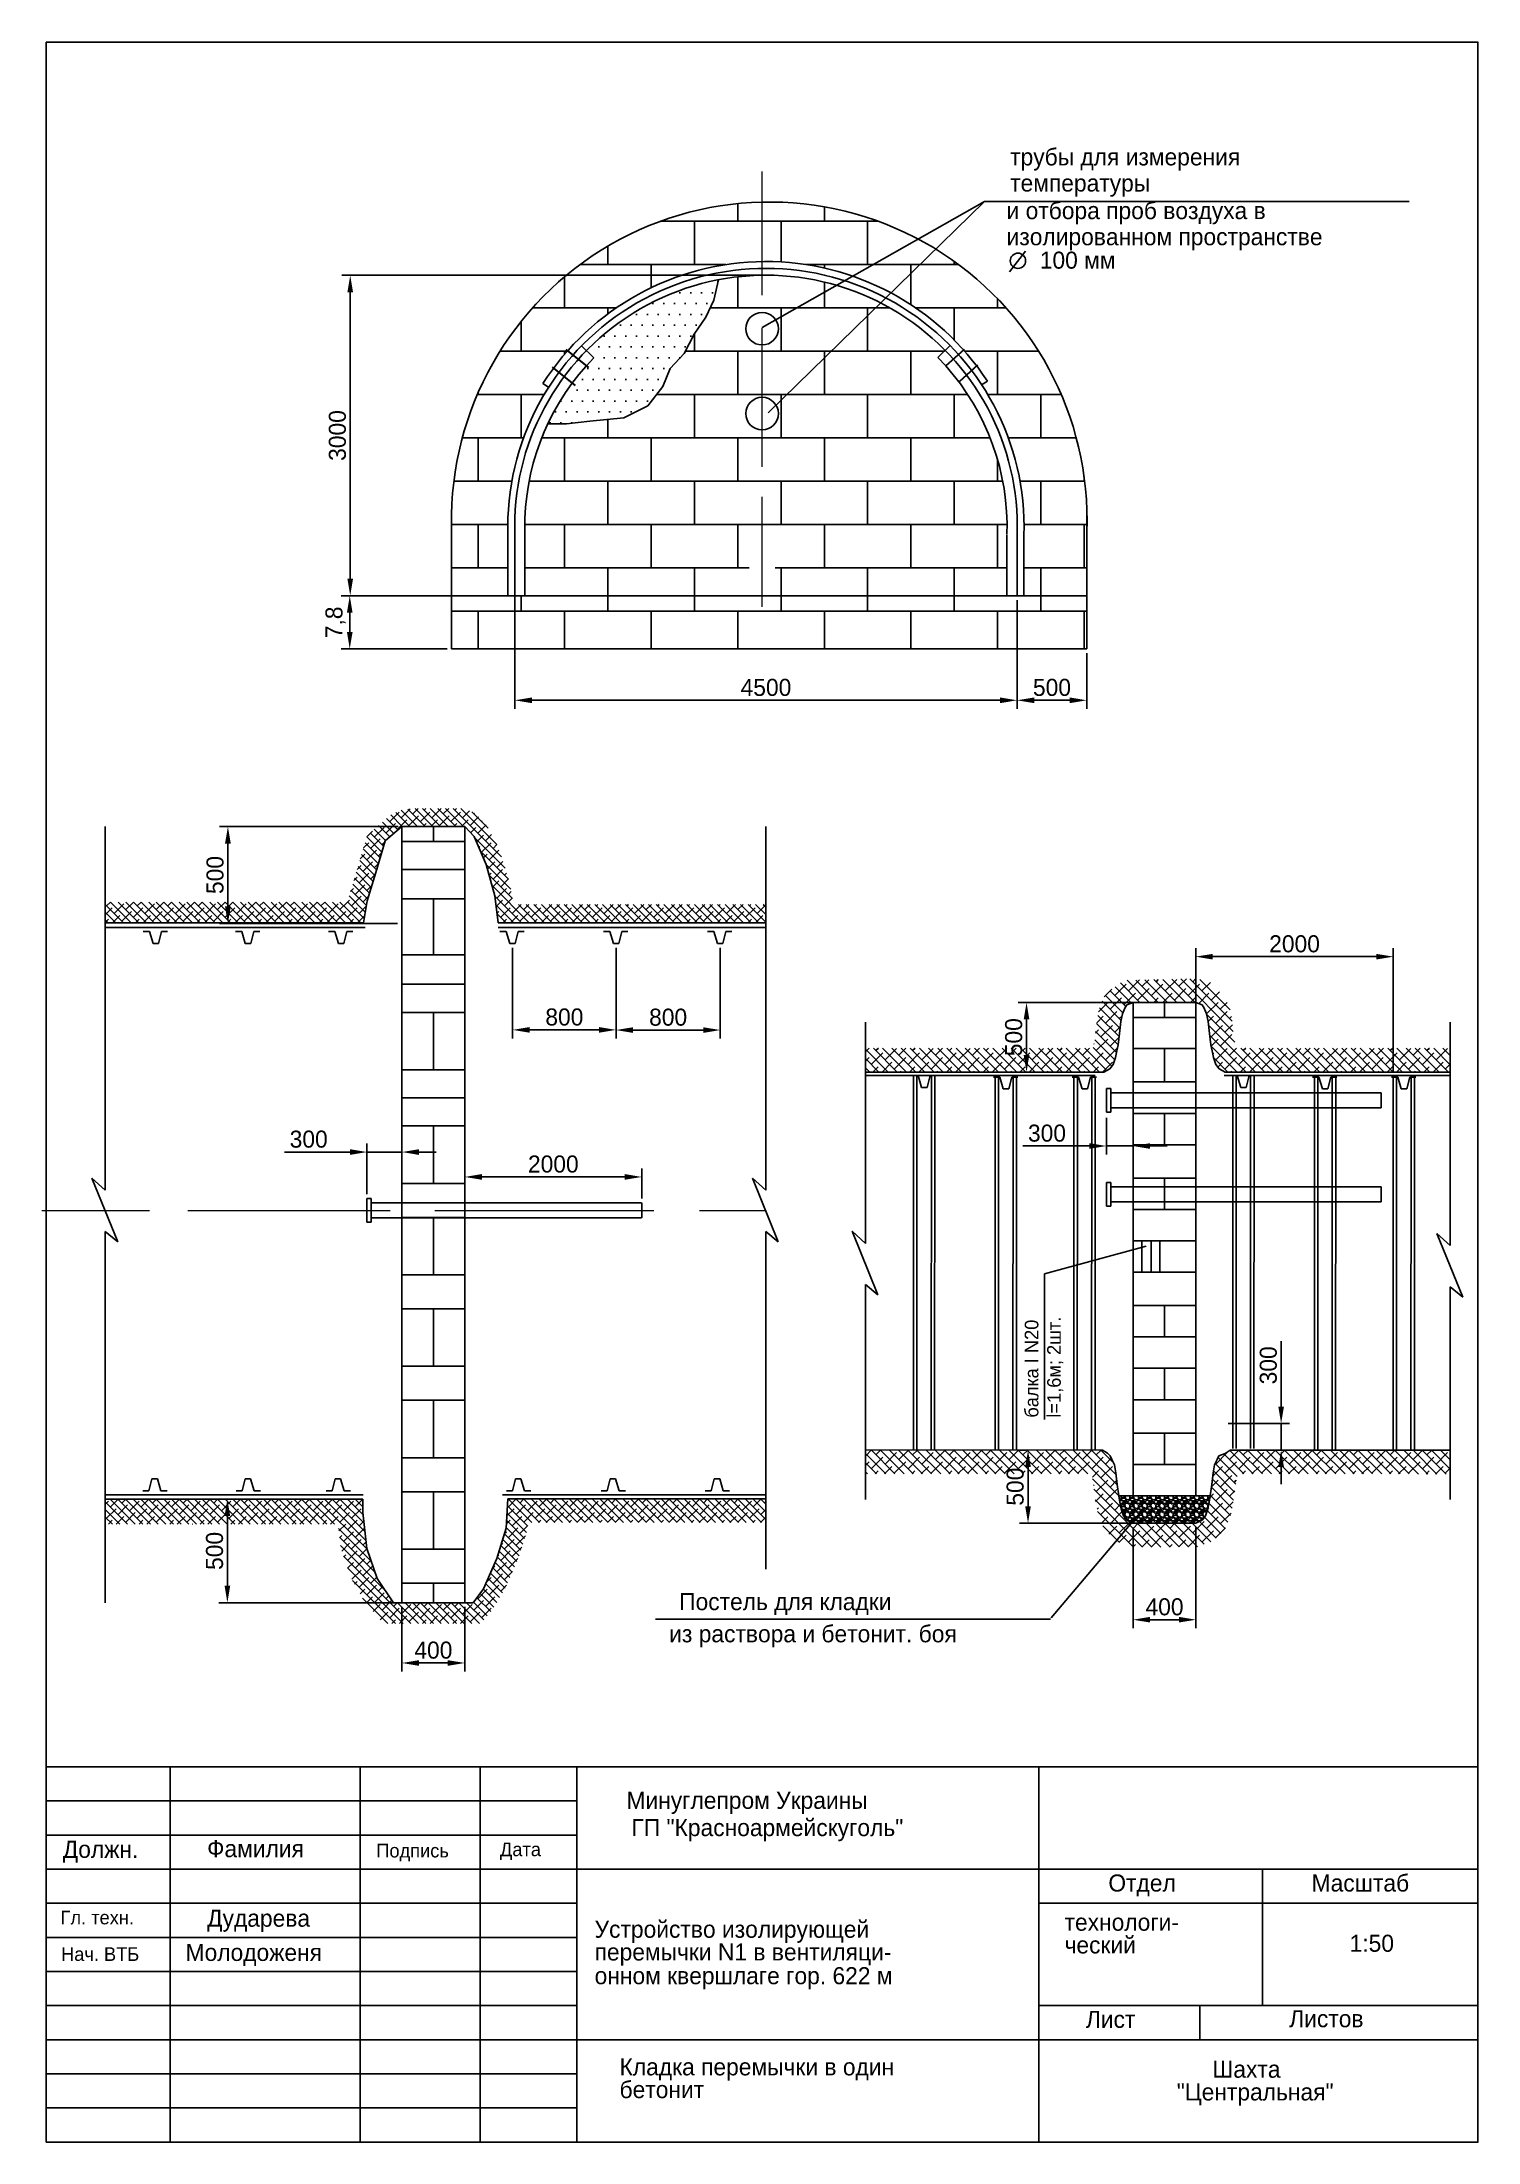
# Model space of a CAD drawing. Header units: millimetres. Extents: x 336 to 547, y -59 to 249.
import ezdxf

# ---------------------------------------------------------------- set-up
doc = ezdxf.new("R2010")
doc.units = ezdxf.units.MM
doc.dimstyles.new('ISO-25', dxfattribs={"dimtxt": 2.5, "dimasz": 2.5, "dimexe": 1.25, "dimexo": 0.625, "dimtad": 1, "dimtxsty": 'Standard', "dimcen": 2.5, "dimadec": 0, "dimazin": 0, "dimtfac": 1, "dimtmove": 0, "dimatfit": 3, "dimfxl": 0, "dimarcsym": 0})
pattern_1 = [(135, (786.16746, -96.4422), (0.561266, 0.561266), []), (45, (786.16746, -96.4422), (1.683798, 0.561266), [1.984375, -1.190625])]
pattern_2 = [(135, (998.57905, -89.2739), (0.6735192, 0.6735192), []), (45, (998.57905, -89.2739), (2.0205576, 0.6735192), [2.38125, -1.42875])]

# ---------------------------------------------------------------- blocks, each defined once
blk = doc.blocks.new('*D1')
at = {"color": 0, "lineweight": -2}
for p, q in [((420.3, 115.75), (420.3, 102.43)), ((435.58, 115.75), (435.58, 102.43)), ((433.08, 103.68), (422.8, 103.68))]:
    blk.add_line(p, q, dxfattribs=at)
at = {"color": 0}
for points in [[(422.8, 104.09), (422.8, 103.26), (420.3, 103.68)], [(433.08, 104.09), (433.08, 103.26), (435.58, 103.68)]]:
    blk.add_solid(points, dxfattribs=at)
at = {"layer": 'Defpoints', "color": 0}
for p in [(420.3, 116.38), (435.58, 116.38), (420.3, 103.68)]:
    blk.add_point(p, dxfattribs=at)
at = {"color": 0, "insert": (427.94, 105.55), "char_height": 2.5, "attachment_point": 5}
blk.add_mtext('800', dxfattribs=at)
blk = doc.blocks.new('*D2')
at = {"color": 0, "lineweight": -2}
for p, q in [((405.13, 115.75), (405.13, 102.45)), ((420.3, 115.75), (420.3, 102.45)), ((417.8, 103.7), (407.63, 103.7))]:
    blk.add_line(p, q, dxfattribs=at)
at = {"color": 0}
for points in [[(407.63, 104.12), (407.63, 103.29), (405.13, 103.7)], [(417.8, 104.12), (417.8, 103.29), (420.3, 103.7)]]:
    blk.add_solid(points, dxfattribs=at)
at = {"layer": 'Defpoints', "color": 0}
for p in [(405.13, 116.38), (420.3, 116.38), (405.13, 103.7)]:
    blk.add_point(p, dxfattribs=at)
at = {"color": 0, "insert": (412.72, 105.58), "char_height": 2.5, "attachment_point": 5}
blk.add_mtext('800', dxfattribs=at)
blk = doc.blocks.new('*D3')
at = {"color": 0, "lineweight": -2}
for p, q in [((388.32, 133.52), (362.12, 133.52)), ((363.37, 131.02), (363.37, 121.8)), ((388.27, 119.3), (362.12, 119.3))]:
    blk.add_line(p, q, dxfattribs=at)
at = {"color": 0}
for points in [[(362.95, 131.02), (363.79, 131.02), (363.37, 133.52)], [(362.95, 121.8), (363.79, 121.8), (363.37, 119.3)]]:
    blk.add_solid(points, dxfattribs=at)
at = {"layer": 'Defpoints', "color": 0}
for p in [(388.94, 133.52), (363.37, 119.3), (388.9, 119.3)]:
    blk.add_point(p, dxfattribs=at)
at = {"color": 0, "insert": (361.49, 126.41), "char_height": 2.5, "attachment_point": 5, "rotation": 90}
blk.add_mtext('500', dxfattribs=at)
blk = doc.blocks.new('*D4')
at = {"color": 0, "lineweight": -2}
for p, q in [((382.54, 34.91), (362.04, 34.91)), ((363.29, 22.22), (363.29, 32.41)), ((388.27, 19.72), (362.04, 19.72))]:
    blk.add_line(p, q, dxfattribs=at)
at = {"color": 0}
for points in [[(362.88, 32.41), (363.71, 32.41), (363.29, 34.91)], [(362.88, 22.22), (363.71, 22.22), (363.29, 19.72)]]:
    blk.add_solid(points, dxfattribs=at)
at = {"layer": 'Defpoints', "color": 0}
for p in [(363.29, 34.91), (383.17, 34.91), (388.9, 19.72)]:
    blk.add_point(p, dxfattribs=at)
at = {"color": 0, "insert": (361.42, 27.31), "char_height": 2.5, "attachment_point": 5, "rotation": 90}
blk.add_mtext('500', dxfattribs=at)
blk = doc.blocks.new('*D5')
at = {"color": 0, "lineweight": -2}
for p, q in [((388.9, 19.09), (388.9, 9.63)), ((398.12, 19.09), (398.12, 9.63)), ((395.62, 10.88), (391.4, 10.88))]:
    blk.add_line(p, q, dxfattribs=at)
at = {"color": 0}
for points in [[(391.4, 11.29), (391.4, 10.46), (388.9, 10.88)], [(395.62, 11.29), (395.62, 10.46), (398.12, 10.88)]]:
    blk.add_solid(points, dxfattribs=at)
at = {"layer": 'Defpoints', "color": 0}
for p in [(388.9, 19.72), (398.12, 19.72), (388.9, 10.88)]:
    blk.add_point(p, dxfattribs=at)
at = {"color": 0, "insert": (393.51, 12.75), "char_height": 2.5, "attachment_point": 5}
blk.add_mtext('400', dxfattribs=at)
blk = doc.blocks.new('*D6')
at = {"color": 0, "lineweight": -2}
for p, q in [((405.45, 167.44), (405.45, 150.78)), ((479.13, 166.73), (479.13, 150.78)), ((476.63, 152.03), (407.95, 152.03))]:
    blk.add_line(p, q, dxfattribs=at)
at = {"color": 0}
for points in [[(407.95, 152.44), (407.95, 151.61), (405.45, 152.03)], [(476.63, 152.44), (476.63, 151.61), (479.13, 152.03)]]:
    blk.add_solid(points, dxfattribs=at)
at = {"layer": 'Defpoints', "color": 0}
for p in [(405.45, 168.07), (479.13, 167.36), (405.45, 152.03)]:
    blk.add_point(p, dxfattribs=at)
at = {"color": 0, "insert": (442.29, 153.9), "char_height": 2.5, "attachment_point": 5}
blk.add_mtext('4500', dxfattribs=at)
blk = doc.blocks.new('*D7')
at = {"color": 0, "lineweight": -2}
for p, q in [((441.11, 214.35), (380.06, 214.35)), ((381.31, 211.85), (381.31, 169.86)), ((440.15, 167.36), (380.06, 167.36))]:
    blk.add_line(p, q, dxfattribs=at)
at = {"color": 0}
for points in [[(380.9, 211.85), (381.73, 211.85), (381.31, 214.35)], [(380.9, 169.86), (381.73, 169.86), (381.31, 167.36)]]:
    blk.add_solid(points, dxfattribs=at)
at = {"layer": 'Defpoints', "color": 0}
for p in [(441.73, 214.35), (381.31, 167.36), (440.78, 167.36)]:
    blk.add_point(p, dxfattribs=at)
at = {"color": 0, "insert": (379.44, 190.85), "char_height": 2.5, "attachment_point": 5, "rotation": 90}
blk.add_mtext('3000', dxfattribs=at)
blk = doc.blocks.new('*D8')
at = {"color": 0, "lineweight": -2}
for p, q in [((498.99, 107.73), (479.26, 107.73)), ((480.51, 105.23), (480.51, 100.02)), ((490.12, 97.52), (479.26, 97.52))]:
    blk.add_line(p, q, dxfattribs=at)
at = {"color": 0}
for points in [[(480.09, 105.23), (480.92, 105.23), (480.51, 107.73)], [(480.09, 100.02), (480.92, 100.02), (480.51, 97.52)]]:
    blk.add_solid(points, dxfattribs=at)
at = {"layer": 'Defpoints', "color": 0}
for p in [(499.62, 107.73), (480.51, 97.52), (490.74, 97.52)]:
    blk.add_point(p, dxfattribs=at)
at = {"color": 0, "insert": (478.63, 102.63), "char_height": 2.5, "attachment_point": 5, "rotation": 90}
blk.add_mtext('500', dxfattribs=at)
blk = doc.blocks.new('*D9')
at = {"color": 0, "lineweight": -2}
for p, q in [((496.14, 30.74), (496.14, 15.97)), ((505.35, 30.74), (505.35, 15.97)), ((502.85, 17.22), (498.64, 17.22))]:
    blk.add_line(p, q, dxfattribs=at)
at = {"color": 0}
for points in [[(498.64, 17.64), (498.64, 16.81), (496.14, 17.22)], [(502.85, 17.64), (502.85, 16.81), (505.35, 17.22)]]:
    blk.add_solid(points, dxfattribs=at)
at = {"layer": 'Defpoints', "color": 0}
for p in [(496.14, 31.37), (505.35, 31.37), (496.14, 17.22)]:
    blk.add_point(p, dxfattribs=at)
at = {"color": 0, "insert": (500.75, 19.1), "char_height": 2.5, "attachment_point": 5}
blk.add_mtext('400', dxfattribs=at)
blk = doc.blocks.new('*D10')
at = {"color": 0, "lineweight": -2}
for p, q in [((480.43, 42.1), (479.48, 42.1)), ((480.73, 33.87), (480.73, 39.6)), ((497.9, 31.37), (479.48, 31.37))]:
    blk.add_line(p, q, dxfattribs=at)
at = {"color": 0}
for points in [[(480.31, 39.6), (481.14, 39.6), (480.73, 42.1)], [(480.31, 33.87), (481.14, 33.87), (480.73, 31.37)]]:
    blk.add_solid(points, dxfattribs=at)
at = {"layer": 'Defpoints', "color": 0}
for p in [(480.73, 42.1), (481.05, 42.1), (498.52, 31.37)]:
    blk.add_point(p, dxfattribs=at)
at = {"color": 0, "insert": (478.85, 36.73), "char_height": 2.5, "attachment_point": 5, "rotation": 90}
blk.add_mtext('500', dxfattribs=at)
blk = doc.blocks.new('*D11')
at = {"color": 0, "lineweight": -2}
for p, q in [((505.33, 104.48), (505.33, 115.69)), ((507.83, 114.44), (531.8, 114.44)), ((534.3, 97.42), (534.3, 115.69))]:
    blk.add_line(p, q, dxfattribs=at)
at = {"color": 0}
for points in [[(507.83, 114.85), (507.83, 114.02), (505.33, 114.44)], [(531.8, 114.85), (531.8, 114.02), (534.3, 114.44)]]:
    blk.add_solid(points, dxfattribs=at)
at = {"layer": 'Defpoints', "color": 0}
for p in [(534.3, 114.44), (505.33, 103.85), (534.3, 96.79)]:
    blk.add_point(p, dxfattribs=at)
at = {"color": 0, "insert": (519.82, 116.31), "char_height": 2.5, "attachment_point": 5}
blk.add_mtext('2000', dxfattribs=at)
blk = doc.blocks.new('*D12')
at = {"color": 0, "lineweight": -2}
for p, q in [((492.23, 90.8), (492.23, 85.43)), ((496.14, 90.32), (496.14, 85.43)), ((489.73, 86.68), (479.96, 86.68)), ((496.14, 86.68), (492.23, 86.68)), ((498.64, 86.68), (501.14, 86.68))]:
    blk.add_line(p, q, dxfattribs=at)
at = {"color": 0}
for points in [[(489.73, 87.09), (489.73, 86.26), (492.23, 86.68)], [(498.64, 87.09), (498.64, 86.26), (496.14, 86.68)]]:
    blk.add_solid(points, dxfattribs=at)
at = {"layer": 'Defpoints', "color": 0}
for p in [(492.23, 91.43), (496.14, 90.95), (496.14, 86.68)]:
    blk.add_point(p, dxfattribs=at)
at = {"color": 0, "insert": (483.51, 88.55), "char_height": 2.5, "attachment_point": 5}
blk.add_mtext('300', dxfattribs=at)
blk = doc.blocks.new('*D13')
at = {"color": 0, "lineweight": -2}
for p, q in [((517.85, 48.48), (517.85, 58.06)), ((510.08, 45.98), (519.1, 45.98)), ((517.85, 42.09), (517.85, 45.98)), ((516.26, 42.09), (519.1, 42.09)), ((517.85, 39.59), (517.85, 37.09))]:
    blk.add_line(p, q, dxfattribs=at)
at = {"color": 0}
for points in [[(517.44, 48.48), (518.27, 48.48), (517.85, 45.98)], [(517.44, 39.59), (518.27, 39.59), (517.85, 42.09)]]:
    blk.add_solid(points, dxfattribs=at)
at = {"layer": 'Defpoints', "color": 0}
for p in [(509.45, 45.98), (517.85, 45.98), (515.64, 42.09)]:
    blk.add_point(p, dxfattribs=at)
at = {"color": 0, "insert": (515.98, 54.52), "char_height": 2.5, "attachment_point": 5, "rotation": 90}
blk.add_mtext('300', dxfattribs=at)
blk = doc.blocks.new('*D14')
at = {"color": 0, "lineweight": -2}
for p, q in [((395.55, 167.36), (379.99, 167.36)), ((381.24, 162.05), (381.24, 164.86)), ((395.55, 159.55), (379.99, 159.55))]:
    blk.add_line(p, q, dxfattribs=at)
at = {"color": 0}
for points in [[(380.83, 164.86), (381.66, 164.86), (381.24, 167.36)], [(380.83, 162.05), (381.66, 162.05), (381.24, 159.55)]]:
    blk.add_solid(points, dxfattribs=at)
at = {"layer": 'Defpoints', "color": 0}
for p in [(381.24, 167.36), (396.18, 167.36), (396.18, 159.55)]:
    blk.add_point(p, dxfattribs=at)
at = {"color": 0, "insert": (379.16, 163.45), "char_height": 2.5, "attachment_point": 5, "rotation": 90}
blk.add_mtext('7,8', dxfattribs=at)
blk = doc.blocks.new('*D15')
at = {"color": 0, "lineweight": -2}
for p, q in [((479.13, 166.73), (479.13, 150.78)), ((489.35, 158.93), (489.35, 150.78)), ((481.63, 152.03), (486.85, 152.03))]:
    blk.add_line(p, q, dxfattribs=at)
at = {"color": 0}
for points in [[(481.63, 152.44), (481.63, 151.61), (479.13, 152.03)], [(486.85, 152.44), (486.85, 151.61), (489.35, 152.03)]]:
    blk.add_solid(points, dxfattribs=at)
at = {"layer": 'Defpoints', "color": 0}
for p in [(479.13, 167.36), (489.35, 159.55), (489.35, 152.03)]:
    blk.add_point(p, dxfattribs=at)
at = {"color": 0, "insert": (484.24, 153.9), "char_height": 2.5, "attachment_point": 5}
blk.add_mtext('500', dxfattribs=at)
blk = doc.blocks.new('*D16')
at = {"color": 0, "lineweight": -2}
for p, q in [((398.12, 78.96), (398.12, 83.39)), ((424.08, 78.96), (424.08, 83.39)), ((421.58, 82.14), (400.62, 82.14))]:
    blk.add_line(p, q, dxfattribs=at)
at = {"color": 0}
for points in [[(400.62, 82.56), (400.62, 81.73), (398.12, 82.14)], [(421.58, 82.56), (421.58, 81.73), (424.08, 82.14)]]:
    blk.add_solid(points, dxfattribs=at)
at = {"layer": 'Defpoints', "color": 0}
for p in [(398.12, 82.14), (398.12, 78.34), (424.08, 78.34)]:
    blk.add_point(p, dxfattribs=at)
at = {"color": 0, "insert": (411.1, 84.02), "char_height": 2.5, "attachment_point": 5}
blk.add_mtext('2000', dxfattribs=at)
blk = doc.blocks.new('*D17')
at = {"color": 0, "lineweight": -2}
for p, q in [((383.76, 79.61), (383.76, 87.04)), ((388.9, 79.61), (388.9, 87.04)), ((381.26, 85.79), (371.67, 85.79)), ((388.9, 85.79), (383.76, 85.79)), ((391.4, 85.79), (393.9, 85.79))]:
    blk.add_line(p, q, dxfattribs=at)
at = {"color": 0}
for points in [[(381.26, 86.21), (381.26, 85.37), (383.76, 85.79)], [(391.4, 86.21), (391.4, 85.37), (388.9, 85.79)]]:
    blk.add_solid(points, dxfattribs=at)
at = {"layer": 'Defpoints', "color": 0}
for p in [(388.9, 85.79), (383.76, 78.98), (388.9, 78.98)]:
    blk.add_point(p, dxfattribs=at)
at = {"color": 0, "insert": (375.22, 87.67), "char_height": 2.5, "attachment_point": 5}
blk.add_mtext('300', dxfattribs=at)

msp = doc.modelspace()

# ---------------------------------------------------------------- hatches: boundary and pattern name
h = msp.add_hatch()
h.set_pattern_fill('BRICK', color=256, style=0)
h.paths.add_polyline_path([(441.73, 225.074, 0.4128612), (396.18, 177.648), (396.18, 167.355), (404.445, 167.355), (404.445, 178.757, -0.1349998), (410.413, 197.929), (409.571, 198.469, -0.2517057), (441.73, 216.352)])
h.paths.add_polyline_path([(441.73, 225.074), (441.73, 216.352, -0.2563067), (474.762, 198.84), (473.927, 198.29, -0.1549431), (480.129, 176.23), (480.129, 167.355), (489.351, 167.355), (489.351, 180.217, 0.4098837)])
h = msp.add_hatch()
h.set_pattern_fill('BRICK', color=256, style=0)
h.paths.add_polyline_path([(468.667, 201.043), (467.523, 202.282), (468.585, 203.325, 0.2510323), (435.345, 213.696), (434.631, 210.71), (433.475, 208.21), (431.748, 205.718), (430.296, 202.878), (428.253, 200.681), (427.153, 198.014), (424.976, 195.18), (421.467, 193.428), (416.453, 192.928), (413.029, 192.557), (410.294, 192.558, 0.1017331), (406.945, 178.714), (406.945, 167.355), (441.73, 167.355), (441.73, 170.48, -0.4142136), (439.341, 172.869, -1), (444.119, 172.869, -0.4142136), (441.73, 170.48), (441.73, 167.355), (477.629, 167.355), (477.629, 176.272, 0.1931803)])
h.paths.add_polyline_path([(439.341, 193.653, -0.4142136), (441.73, 196.042), (441.73, 204.123, -0.4142136), (439.341, 206.512, -1), (444.119, 206.512, -0.4142136), (441.73, 204.123), (441.73, 196.042, -0.4142136), (444.119, 193.653, -1)], flags=16)
h = msp.add_hatch()
h.set_pattern_fill('DOTS', color=256, style=0)
h.set_pattern_definition([(0, (7.392, 141.9309), (0.79375, 1.5875), [0, -1.5875])])
h.paths.add_polyline_path([(430.296, 202.878), (431.748, 205.718), (433.475, 208.21), (434.631, 210.71), (435.345, 213.696, 0.1526515), (415.962, 203.298), (417.033, 202.248, 0.0840321), (410.294, 192.558), (413.029, 192.557), (416.453, 192.928), (421.467, 193.428), (424.976, 195.18), (427.153, 198.014), (428.253, 200.681)])
h = msp.add_hatch()
h.set_pattern_fill('BRICK', color=256, style=0)
h.paths.add_polyline_path([(489.351, 159.551), (489.351, 167.355), (396.18, 167.355), (396.18, 159.551)])
h = msp.add_hatch()
h.set_pattern_fill('ANSI38', color=256, scale=0.25, style=0)
h.set_pattern_definition(pattern_1)
h.paths.add_polyline_path([(402.509, 123.374), (401.27, 127.971), (399.486, 132.042), (398.118, 133.524), (388.899, 133.524), (386.449, 131.445), (385.06, 126.791), (383.817, 122.624), (383.244, 119.413), (380.339, 119.413), (380.857, 122.316), (382.426, 127.577), (383.815, 132.231), (387.264, 135.243), (388.995, 136.03), (391.387, 136.182), (393.746, 136.182), (396.359, 136.182), (398.059, 136.182), (399.66, 135.414), (401.312, 133.701), (402.774, 130.973), (403.61, 128.748), (404.606, 125.578), (405.303, 122.102), (442.274, 122.102), (442.274, 119.413), (403.009, 119.413)])
h = msp.add_hatch()
h.set_pattern_fill('ANSI38', color=256, scale=0.25, style=0)
h.set_pattern_definition(pattern_1)
h.paths.add_polyline_path([(345.388, 122.452), (380.881, 122.452), (380.339, 119.413), (345.388, 119.413)])
h = msp.add_hatch()
h.set_pattern_fill('ANSI38', color=256, scale=0.3, style=0)
h.set_pattern_definition(pattern_2)
h.paths.add_polyline_path([(490.882, 105.383), (491.136, 106.738), (491.773, 108.339), (492.2, 109.092), (494.836, 110.966), (505.346, 111.233), (507.428, 110.707), (509.618, 108.494), (510.327, 106.833), (510.575, 105.594), (510.823, 103.612), (511.011, 102.06), (511.21, 101.02), (542.669, 101.02), (542.669, 97.52), (509.655, 97.52), (508.762, 97.994), (508.264, 98.632), (507.931, 99.63), (507.731, 100.626), (507.55, 101.522), (507.349, 103.192), (507.139, 104.931), (506.918, 106.078), (506.544, 106.865), (506.291, 107.398), (505.355, 107.733), (496.136, 107.733), (495.2, 107.398), (494.947, 106.865), (494.573, 106.078), (494.352, 104.931), (494.142, 103.192), (493.941, 101.522), (493.76, 100.626), (493.56, 99.63), (493.227, 98.632), (492.729, 97.994), (491.836, 97.52), (456.876, 97.52), (456.876, 101.02), (490.269, 101.02), (490.329, 101.317), (490.483, 102.078), (490.668, 103.611)])
h = msp.add_hatch()
h.set_pattern_fill('ANSI38', color=256, scale=0.3, style=0)
h.set_pattern_definition(pattern_2)
h.paths.add_polyline_path([(508.47, 40.71), (508.723, 41.243), (509.66, 41.577), (510.387, 42.094), (542.669, 42.086), (542.669, 38.586), (511.825, 38.594), (511.326, 38.163), (511.138, 36.616), (510.716, 33.803), (510.413, 32.416), (509.57, 30.434), (508.006, 28.835), (505.524, 27.895), (496.136, 27.866), (493.668, 28.719), (492.029, 30.276), (491.107, 32.326), (490.555, 34.946), (490.352, 36.616), (490.152, 38.274), (489.997, 38.599), (456.876, 38.607), (456.876, 42.107), (491.628, 42.098), (491.998, 41.879), (492.37, 41.622), (492.768, 41.243), (493.021, 40.71), (493.395, 39.923), (493.616, 38.776), (493.827, 37.037), (494.029, 35.367), (494.21, 34.471), (494.411, 33.475), (494.745, 32.478), (495.243, 31.84), (496.136, 31.366), (505.355, 31.366), (506.248, 31.84), (506.746, 32.478), (507.08, 33.475), (507.281, 34.471), (507.462, 35.367), (507.664, 37.037), (507.875, 38.776), (508.096, 39.923)])
h = msp.add_hatch()
h.set_pattern_fill('ANSI38', color=256, scale=0.25, style=0)
h.set_pattern_definition(pattern_1)
h.paths.add_polyline_path([(442.274, 34.939), (442.274, 31.467), (407.393, 31.467), (407.351, 30.635), (405.958, 26.212), (404.014, 21.767), (402.183, 18.731), (400.448, 16.668), (386.135, 16.668), (383.29, 20.049), (381.468, 23.278), (379.934, 27.654), (379.54, 31.235), (345.388, 31.243), (345.388, 34.915), (383.169, 34.906), (383.169, 32.956), (383.753, 27.654), (385.287, 23.278), (387.681, 19.716), (399.335, 19.716), (400.869, 21.767), (402.813, 26.212), (404.206, 30.635), (404.423, 34.939)])
h = msp.add_hatch()
h.set_pattern_fill('GRAVEL', color=256, scale=0.05, style=0)
h.set_pattern_definition([(311.9872, (997.66465, 6.54863), (10.160008633, -11.430014045), [0.1708605, -16.91525]), (355.0303, (997.77895, 6.42163), (-15.240024653, 1.2699910377), [0.2932025, -29.027]), (47.4896, (998.07105, 6.39623), (-12.699990759, -13.970013646), [0.206741, -20.46735]), (272.7263, (998.56635, 6.07873), (-1.2699944854, 25.399991827), [0.2670025, -26.4332]), (247.1663, (998.57905, 5.81203), (6.350018028, 15.240008665), [0.261817, -25.9199]), (182.7263, (998.47745, 5.57073), (25.399991827, 1.2699944854), [0.2670025, -26.4332]), (142.3058, (998.21075, 5.55803), (16.5100104306, -12.6999886785), [0.353097, -34.95655]), (107.7447, (997.93135, 5.77393), (-8.8900177827, 27.940008103), [0.33336, -33.00265]), (58.5704, (997.82975, 6.09143), (10.1600026176, 16.50998058), [0.2679065, -26.52275]), (4.7636, (997.96945, 6.32003), (-13.969989027, -1.269988081), [0.3058565, -14.98695]), (317.6026, (998.27425, 6.34543), (15.2400004586, -13.9699818253), [0.395539, -39.1584]), (41.1859, (997.30905, 6.06603), (8.889994337, 7.619988279), [0.1350025, -13.3653]), (8.5308, (997.41065, 6.15493), (-16.509974798, -2.5400064), [0.256841, -25.4273]), (315, (997.66465, 6.193), (3e-16, -1.2699991), [0.1796045, -1.616445]), (336.8014, (997.75355, 6.34543), (-6.350021413, 2.540011137), [0.0967205, -9.5753]), (248.1986, (997.84245, 6.30733), (1.27000089, 3.81000245), [0.136783, -6.7024]), (149.0362, (997.79165, 6.18033), (-3.80999598, 2.54000198), [0.22216, -7.18315]), (18.4349, (997.60115, 6.29463), (-2.54000116, -1.2699981), [0.1606435, -3.85545]), (163.6105, (998.57905, 6.30733), (-12.700007007, 3.809992075), [0.225044, -22.2794]), (109.6538, (998.36315, 6.37083), (5.079985844, -13.969980244), [0.1887995, -18.6911]), (246.8014, (997.60115, 6.54863), (2.540011137, 6.350021413), [0.19344, -9.4786]), (196.3895, (997.52495, 6.37083), (12.700007007, 3.809992075), [0.225044, -22.2794]), (200.556, (998.57905, 5.51993), (6.35000788, 2.53999692), [0.2170175, -10.63385]), (245.2249, (998.37585, 5.44373), (6.349985202, 13.969993513), [0.181836, -18.0018]), (113.1986, (997.58845, 5.27863), (-2.540011137, 6.350021413), [0.19344, -9.4786]), (162.646, (997.51225, 5.45643), (16.510000891, -5.079992338), [0.2128915, -21.0762]), (110.556, (998.21075, 5.27863), (2.53999692, -6.35000788), [0.108509, -10.7424]), (78.6901, (997.66465, 5.27863), (1.26999373, 5.07998373), [0.0647575, -6.411]), (14.0362, (997.67735, 5.34213), (-3.81000268, -1.2699978), [0.261817, -4.974525]), (353.991, (997.93135, 5.40563), (-12.699981272, 1.269997034), [0.2426335, -24.0207]), (236.3099, (997.79165, 6.06603), (1.27000044, 2.53999755), [0.183162, -4.39589]), (186.8428, (997.69005, 5.91363), (-21.5900089283, -2.540011376), [0.3197785, -31.658]), (119.0546, (997.37255, 5.87553), (5.079988183, -8.889978805), [0.130754, -12.9447]), (90, (997.309, 5.9898), (1.27, 1.27), [0.0762, -1.1938]), (59.7436, (997.95675, 5.44373), (-5.079989233, -8.889995516), [0.1764335, -17.46695]), (131.9872, (998.04565, 5.59613), (-10.160008633, 11.430014045), [0.3417215, -16.7444]), (180, (997.817, 5.8501), (-1.27, 1.27), [0.3302, -0.9398]), (214.6952, (997.48685, 5.85013), (12.699977995, 8.890000845), [0.200805, -19.87965]), (285.9454, (997.32175, 5.73583), (1.27000324, -5.0800121), [0.1849145, -9.06085]), (332.354, (997.37255, 5.55803), (24.1299915245, -12.7000079874), [0.3010725, -29.80625]), (4.5739, (997.63925, 5.41833), (16.5100038024, 1.2699938556), [0.3185145, -31.5329]), (4.5739, (997.63925, 5.41833), (16.5100038024, 1.2699938556), [0.3185145, -31.5329])])
h.paths.add_polyline_path([(505.355, 31.366), (506.248, 31.84), (506.746, 32.478), (507.08, 33.475), (507.281, 34.471), (507.462, 35.367), (507.465, 35.395), (494.026, 35.395), (494.029, 35.367), (494.21, 34.471), (494.411, 33.475), (494.745, 32.478), (495.243, 31.84), (496.136, 31.366)])

# ---------------------------------------------------------------- linework, layer by layer
for p, q in [((336.73, 248.545), (546.73, 248.545)), ((336.73, 248.545), (336.73, -59.354)), ((546.721, 248.545), (546.721, -59.354)), ((441.74, 206.71), (474.35, 225.18)), ((474.35, 225.18), (442.612, 194.165)), ((474.35, 225.18), (536.614, 225.18)), ((478.004, 214.833), (480.334, 217.877)), ((435.345, 213.696), (434.631, 210.71)), ((434.631, 210.71), (433.475, 208.21)), ((433.475, 208.21), (431.748, 205.718)), ((415.248, 203.998), (417.033, 202.248)), ((431.748, 205.718), (430.296, 202.878)), ((467.523, 202.282), (469.299, 204.025)), ((428.253, 200.681), (427.153, 198.014)), ((430.296, 202.878), (428.253, 200.681)), ((468.667, 201.043), (467.523, 202.282)), ((409.571, 198.469), (410.413, 197.929)), ((427.153, 198.014), (424.976, 195.18)), ((474.762, 198.84), (473.927, 198.29)), ((424.976, 195.18), (421.467, 193.428)), ((413.029, 192.557), (410.294, 192.558)), ((416.453, 192.928), (413.029, 192.557)), ((421.467, 193.428), (416.453, 192.928)), ((396.18, 159.551), (396.18, 178.757)), ((404.445, 167.355), (404.445, 178.757)), ((405.445, 167.355), (405.445, 178.757)), ((406.945, 167.355), (406.945, 178.757)), ((489.351, 180.217), (489.351, 159.551)), ((477.629, 167.355), (477.629, 176.23)), ((479.129, 167.355), (479.129, 176.23)), ((480.129, 167.355), (480.129, 176.23)), ((394.445, 167.355), (489.351, 167.355)), ((396.18, 167.355), (396.18, 159.551)), ((489.351, 167.355), (396.18, 167.355)), ((489.351, 159.551), (489.351, 167.355)), ((396.18, 159.551), (489.351, 159.551)), ((345.388, 133.524), (345.388, 80.211)), ((386.449, 131.445), (388.899, 133.524)), ((388.899, 133.524), (388.899, 19.716)), ((398.118, 133.524), (388.899, 133.524)), ((393.508, 133.524), (393.508, 131.334)), ((398.118, 133.524), (398.118, 19.716)), ((399.486, 132.042), (398.118, 133.524)), ((442.274, 133.524), (442.274, 80.211)), ((385.06, 126.791), (386.449, 131.445)), ((398.118, 131.334), (388.899, 131.334)), ((401.27, 127.971), (399.486, 132.042)), ((383.817, 122.624), (385.06, 126.791)), ((398.118, 127.217), (388.899, 127.217)), ((402.509, 123.374), (401.27, 127.971)), ((402.509, 123.374), (403.009, 119.413)), ((402.509, 123.374), (402.509, 123.374)), ((383.817, 122.624), (383.244, 119.413)), ((398.118, 122.916), (388.899, 122.916)), ((393.508, 122.916), (393.508, 114.683)), ((383.244, 119.413), (345.388, 119.413)), ((383.519, 118.732), (345.388, 118.732)), ((350.95, 118.135), (351.879, 118.135)), ((351.879, 118.135), (352.406, 116.379)), ((353.198, 116.379), (353.638, 118.135)), ((353.638, 118.135), (354.517, 118.135)), ((364.463, 118.135), (365.392, 118.135)), ((365.392, 118.135), (365.92, 116.379)), ((366.711, 116.379), (367.151, 118.135)), ((367.151, 118.135), (368.03, 118.135)), ((378.116, 118.135), (379.046, 118.135)), ((379.046, 118.135), (379.573, 116.379)), ((380.365, 116.379), (380.804, 118.135)), ((380.804, 118.135), (381.684, 118.135)), ((442.274, 119.413), (403.009, 119.413)), ((442.274, 118.732), (403.009, 118.732)), ((403.276, 118.135), (404.205, 118.135)), ((404.205, 118.135), (404.732, 116.379)), ((405.524, 116.379), (405.964, 118.135)), ((405.964, 118.135), (406.843, 118.135)), ((418.451, 118.135), (419.38, 118.135)), ((419.38, 118.135), (419.908, 116.379)), ((420.699, 116.379), (421.139, 118.135)), ((421.139, 118.135), (422.018, 118.135)), ((433.727, 118.135), (434.656, 118.135)), ((434.656, 118.135), (435.183, 116.379)), ((435.975, 116.379), (436.414, 118.135)), ((436.414, 118.135), (437.294, 118.135)), ((352.406, 116.379), (353.198, 116.379)), ((365.92, 116.379), (366.711, 116.379)), ((379.573, 116.379), (380.365, 116.379)), ((398.118, 114.683), (388.899, 114.683)), ((404.732, 116.379), (405.524, 116.379)), ((419.908, 116.379), (420.699, 116.379)), ((435.183, 116.379), (435.975, 116.379)), ((398.118, 110.383), (388.899, 110.383)), ((398.118, 106.266), (388.899, 106.266)), ((393.508, 106.266), (393.508, 97.849)), ((456.876, 104.841), (456.876, 72.407)), ((494.142, 103.192), (494.352, 104.931)), ((494.352, 104.931), (494.573, 106.078)), ((494.573, 106.078), (494.947, 106.865)), ((494.947, 106.865), (495.2, 107.398)), ((495.2, 107.398), (496.136, 107.733)), ((496.136, 107.733), (496.136, 35.395)), ((505.355, 107.733), (496.136, 107.733)), ((505.355, 105.504), (496.136, 105.504)), ((500.745, 107.733), (500.745, 105.504)), ((505.355, 107.733), (505.355, 35.395)), ((506.291, 107.398), (505.355, 107.733)), ((506.544, 106.865), (506.291, 107.398)), ((506.918, 106.078), (506.544, 106.865)), ((507.139, 104.931), (506.918, 106.078)), ((507.349, 103.192), (507.139, 104.931)), ((542.669, 104.841), (542.669, 72.089)), ((493.941, 101.522), (494.142, 103.192)), ((507.55, 101.522), (507.349, 103.192)), ((492.729, 97.994), (493.227, 98.632)), ((493.227, 98.632), (493.56, 99.63)), ((493.56, 99.63), (493.76, 100.626)), ((493.76, 100.626), (493.941, 101.522)), ((505.355, 100.95), (496.136, 100.95)), ((500.745, 100.95), (500.745, 96.062)), ((507.731, 100.626), (507.55, 101.522)), ((507.931, 99.63), (507.731, 100.626)), ((508.264, 98.632), (507.931, 99.63)), ((508.762, 97.994), (508.264, 98.632)), ((398.118, 97.849), (388.899, 97.849)), ((491.836, 97.52), (456.876, 97.52)), ((491.836, 97.52), (456.876, 97.52)), ((491.836, 97.52), (456.876, 97.52)), ((491.836, 97.52), (456.876, 97.52)), ((490.574, 97.005), (456.876, 97.005)), ((463.664, 97.005), (464.593, 97.005)), ((463.938, 97.005), (463.925, 42.105)), ((464.438, 97.005), (464.425, 42.105)), ((464.593, 97.005), (465.121, 95.249)), ((465.912, 95.249), (466.352, 97.005)), ((466.352, 97.005), (467.231, 97.005)), ((466.546, 97.005), (466.533, 42.104)), ((467.046, 97.005), (467.033, 42.104)), ((475.646, 96.792), (476.575, 96.792)), ((475.92, 96.792), (475.907, 42.099)), ((476.42, 96.792), (476.407, 42.099)), ((476.575, 96.792), (477.103, 95.036)), ((477.894, 95.036), (478.334, 96.792)), ((478.334, 96.792), (479.213, 96.792)), ((478.528, 96.792), (478.515, 42.099)), ((479.028, 96.792), (479.015, 42.099)), ((487.191, 96.792), (488.121, 96.792)), ((487.466, 96.792), (487.453, 42.099)), ((487.966, 96.792), (487.953, 42.099)), ((488.121, 96.792), (488.648, 95.036)), ((489.44, 95.036), (489.879, 96.792)), ((489.879, 96.792), (490.759, 96.792)), ((490.074, 96.792), (490.061, 42.099)), ((490.574, 96.792), (490.561, 42.536)), ((491.836, 97.52), (492.729, 97.994)), ((505.355, 96.062), (496.136, 96.062)), ((509.655, 97.52), (508.762, 97.994)), ((542.669, 97.005), (509.519, 97.005)), ((542.669, 97.52), (509.655, 97.52)), ((510.495, 97.005), (511.424, 97.005)), ((510.769, 97.005), (510.757, 42.312)), ((511.269, 97.005), (511.257, 42.312)), ((511.424, 97.005), (511.952, 95.249)), ((512.743, 95.249), (513.183, 97.005)), ((513.183, 97.005), (514.062, 97.005)), ((513.377, 97.005), (513.365, 42.312)), ((513.877, 97.005), (513.865, 42.312)), ((522.477, 96.792), (523.406, 96.792)), ((522.751, 96.792), (522.738, 42.099)), ((523.251, 96.792), (523.238, 42.099)), ((523.406, 96.792), (523.934, 95.036)), ((524.725, 95.036), (525.165, 96.792)), ((525.165, 96.792), (526.044, 96.792)), ((525.359, 96.792), (525.346, 42.099)), ((525.859, 96.792), (525.846, 42.099)), ((534.023, 96.792), (534.952, 96.792)), ((534.297, 96.792), (534.284, 42.099)), ((534.797, 96.792), (534.784, 42.099)), ((534.952, 96.792), (535.479, 95.036)), ((536.271, 95.036), (536.71, 96.792)), ((536.71, 96.792), (537.59, 96.792)), ((536.905, 96.792), (536.892, 42.099)), ((537.405, 96.792), (537.392, 42.099)), ((398.118, 93.732), (388.899, 93.732)), ((465.121, 95.249), (465.912, 95.249)), ((477.103, 95.036), (477.894, 95.036)), ((488.648, 95.036), (489.44, 95.036)), ((492.231, 91.628), (492.231, 95.109)), ((492.231, 95.109), (492.871, 95.109)), ((492.871, 91.628), (492.871, 95.109)), ((532.522, 94.466), (492.88, 94.466)), ((511.952, 95.249), (512.743, 95.249)), ((523.934, 95.036), (524.725, 95.036)), ((532.522, 92.265), (532.522, 94.466)), ((535.479, 95.036), (536.271, 95.036)), ((398.118, 89.616), (388.899, 89.616)), ((393.508, 89.616), (393.508, 81.199)), ((492.871, 91.628), (492.231, 91.628)), ((492.88, 92.265), (532.522, 92.265)), ((505.355, 91.461), (496.136, 91.461)), ((500.745, 91.461), (500.745, 86.861)), ((505.355, 86.861), (496.136, 86.861)), ((505.355, 86.861), (496.136, 86.861)), ((343.425, 81.978), (347.216, 72.641)), ((345.388, 80.211), (343.425, 81.978)), ((398.118, 81.199), (388.899, 81.199)), ((442.274, 80.211), (440.311, 81.978)), ((440.311, 81.978), (444.102, 72.641)), ((492.231, 77.855), (492.231, 81.336)), ((492.231, 81.336), (492.871, 81.336)), ((492.871, 77.855), (492.871, 81.336)), ((532.522, 80.692), (492.88, 80.692)), ((505.355, 81.973), (496.136, 81.973)), ((500.745, 81.973), (500.745, 77.373)), ((532.522, 78.492), (532.522, 80.692)), ((383.757, 75.523), (383.757, 78.981)), ((383.757, 78.981), (384.397, 78.981)), ((384.397, 75.523), (384.397, 78.981)), ((424.048, 78.338), (384.406, 78.338)), ((424.082, 78.329), (424.082, 76.137)), ((492.871, 77.834), (492.231, 77.834)), ((492.88, 78.492), (532.522, 78.492)), ((505.355, 77.373), (496.136, 77.373)), ((347.216, 72.641), (345.388, 74.155)), ((345.388, 74.155), (345.388, 19.716)), ((384.397, 75.523), (383.757, 75.523)), ((384.406, 76.137), (424.048, 76.137)), ((398.118, 76.208), (388.899, 76.208)), ((393.508, 76.208), (393.508, 67.79)), ((444.102, 72.641), (442.274, 74.155)), ((442.274, 74.155), (442.274, 24.657)), ((454.914, 74.174), (458.705, 64.836)), ((456.876, 72.407), (454.914, 74.174)), ((498.046, 72.008), (483.144, 67.957)), ((505.355, 72.773), (496.136, 72.773)), ((497.423, 72.773), (497.423, 68.172)), ((498.775, 72.773), (498.775, 68.172)), ((500.07, 72.773), (500.07, 68.172)), ((540.707, 73.855), (544.498, 64.518)), ((542.669, 72.089), (540.707, 73.855)), ((398.118, 67.79), (388.899, 67.79)), ((483.144, 67.957), (483.144, 46.593)), ((505.355, 68.172), (496.136, 68.172)), ((505.355, 68.172), (496.136, 68.172)), ((458.705, 64.836), (456.876, 66.351)), ((456.876, 66.351), (456.876, 34.84)), ((544.498, 64.518), (542.669, 66.032)), ((542.669, 66.032), (542.669, 34.84)), ((398.118, 62.799), (388.899, 62.799)), ((393.508, 62.799), (393.508, 54.382)), ((505.355, 63.284), (496.136, 63.284)), ((500.745, 63.284), (500.745, 58.684)), ((505.355, 58.684), (496.136, 58.684)), ((398.118, 54.382), (388.899, 54.382)), ((505.355, 54.084), (496.136, 54.084)), ((500.745, 54.084), (500.745, 49.483)), ((398.118, 49.391), (388.899, 49.391)), ((393.508, 49.391), (393.508, 40.974)), ((505.355, 49.483), (496.136, 49.483)), ((505.355, 49.483), (496.136, 49.483)), ((505.355, 44.595), (496.136, 44.595)), ((500.745, 44.595), (500.745, 39.995)), ((398.118, 40.974), (388.899, 40.974)), ((491.628, 42.098), (456.876, 42.107)), ((490.561, 42.548), (490.561, 42.099)), ((491.998, 41.879), (491.628, 42.098)), ((492.37, 41.622), (491.998, 41.879)), ((492.768, 41.243), (492.37, 41.622)), ((493.021, 40.71), (492.768, 41.243)), ((493.395, 39.923), (493.021, 40.71)), ((508.096, 39.923), (508.47, 40.71)), ((508.47, 40.71), (508.723, 41.243)), ((508.723, 41.243), (509.66, 41.577)), ((509.66, 41.577), (510.387, 42.094)), ((542.669, 42.086), (510.387, 42.094)), ((352.232, 37.891), (351.792, 36.134)), ((353.024, 37.891), (352.232, 37.891)), ((353.551, 36.134), (353.024, 37.891)), ((365.897, 37.891), (365.457, 36.134)), ((366.688, 37.891), (365.897, 37.891)), ((367.216, 36.134), (366.688, 37.891)), ((379.112, 37.891), (378.672, 36.134)), ((379.903, 37.891), (379.112, 37.891)), ((380.431, 36.134), (379.903, 37.891)), ((405.533, 37.891), (405.093, 36.134)), ((406.324, 37.891), (405.533, 37.891)), ((406.852, 36.134), (406.324, 37.891)), ((419.434, 37.891), (418.994, 36.134)), ((420.225, 37.891), (419.434, 37.891)), ((420.753, 36.134), (420.225, 37.891)), ((434.709, 37.891), (434.27, 36.134)), ((435.501, 37.891), (434.709, 37.891)), ((436.028, 36.134), (435.501, 37.891)), ((493.616, 38.776), (493.395, 39.923)), ((493.827, 37.037), (493.616, 38.776)), ((494.029, 35.367), (493.827, 37.037)), ((505.355, 39.995), (496.136, 39.995)), ((507.462, 35.367), (507.664, 37.037)), ((507.664, 37.037), (507.875, 38.776)), ((507.875, 38.776), (508.096, 39.923)), ((345.388, 35.538), (383.189, 35.538)), ((383.169, 34.906), (345.388, 34.915)), ((351.792, 36.134), (350.913, 36.134)), ((354.48, 36.134), (353.551, 36.134)), ((365.457, 36.134), (364.578, 36.134)), ((368.145, 36.134), (367.216, 36.134)), ((378.672, 36.134), (377.793, 36.134)), ((381.36, 36.134), (380.431, 36.134)), ((383.169, 32.956), (383.169, 34.906)), ((398.118, 35.983), (388.899, 35.983)), ((393.508, 35.983), (393.508, 27.566)), ((403.669, 35.538), (442.274, 35.538)), ((404.423, 34.939), (404.206, 30.635)), ((405.093, 36.134), (404.213, 36.134)), ((442.274, 34.939), (404.423, 34.939)), ((407.781, 36.134), (406.852, 36.134)), ((418.994, 36.134), (418.115, 36.134)), ((421.682, 36.134), (420.753, 36.134)), ((434.27, 36.134), (433.39, 36.134)), ((436.957, 36.134), (436.028, 36.134)), ((507.465, 35.395), (494.026, 35.395)), ((494.21, 34.471), (494.029, 35.367)), ((494.411, 33.475), (494.21, 34.471)), ((507.08, 33.475), (507.281, 34.471)), ((507.281, 34.471), (507.462, 35.367)), ((383.753, 27.654), (383.169, 32.956)), ((484.134, 17.49), (497.875, 33.709)), ((494.745, 32.478), (494.411, 33.475)), ((495.243, 31.84), (494.745, 32.478)), ((496.136, 31.366), (495.243, 31.84)), ((505.355, 31.366), (496.136, 31.366)), ((505.355, 31.366), (506.248, 31.84)), ((506.248, 31.84), (506.746, 32.478)), ((506.746, 32.478), (507.08, 33.475)), ((404.206, 30.635), (402.813, 26.212)), ((385.287, 23.278), (383.753, 27.654)), ((398.118, 27.566), (388.899, 27.566)), ((402.813, 26.212), (400.869, 21.767)), ((387.681, 19.716), (385.287, 23.278)), ((398.118, 22.575), (388.899, 22.575)), ((393.508, 22.575), (393.508, 19.716)), ((400.869, 21.767), (399.335, 19.716)), ((399.335, 19.716), (387.681, 19.716)), ((426.1, 17.308), (484.031, 17.308)), ((336.73, -4.354), (546.73, -4.354)), ((354.884, -4.354), (354.884, -59.354)), ((382.787, -4.354), (382.787, -59.354)), ((400.377, -4.354), (400.377, -59.354)), ((414.561, -4.354), (414.561, -59.354)), ((482.294, -4.354), (482.294, -59.354)), ((336.73, -9.354), (414.561, -9.354)), ((336.73, -14.354), (414.561, -14.354)), ((336.73, -19.354), (546.73, -19.354)), ((515.125, -19.354), (515.125, -39.354)), ((336.73, -24.354), (414.561, -24.354)), ((482.294, -24.354), (546.73, -24.354)), ((336.73, -29.354), (414.561, -29.354)), ((336.73, -34.354), (414.561, -34.354)), ((336.73, -39.354), (414.561, -39.354)), ((482.294, -39.354), (546.73, -39.354)), ((505.928, -39.354), (505.928, -44.354)), ((336.73, -44.354), (546.73, -44.354)), ((336.73, -49.354), (414.561, -49.354)), ((336.73, -54.354), (414.561, -54.354)), ((336.73, -59.354), (546.73, -59.354))]:
    msp.add_line(p, q)
at = {"lineweight": 5}
for p, q in [((441.73, 211.413), (441.73, 229.568)), ((441.73, 186.263), (441.73, 206.622)), ((441.73, 165.743), (441.73, 181.871)), ((351.847, 77.176), (336.101, 77.176)), ((387.18, 77.176), (357.477, 77.176)), ((425.868, 77.176), (393.738, 77.176)), ((442.274, 77.176), (432.542, 77.176))]:
    msp.add_line(p, q, dxfattribs=at)
at = {"lineweight": 30}
for p, q in [((412.957, 203.444), (416.271, 200.797)), ((471.352, 203.455), (468.619, 201)), ((410.914, 200.874), (414.307, 198.164)), ((473.341, 201.172), (470.662, 198.765))]:
    msp.add_line(p, q, dxfattribs=at)
for centre, radius in [((479.254, 216.466), 1.121), ((441.73, 206.512), 2.389), ((441.73, 194.064), 2.389)]:
    msp.add_circle(centre, radius)
for centre, radius, start, end in [((442.778, 178.48), 46.605, 357.86365, 181.02337), ((442.287, 177.493), 38.863, 33.3178, 147.33387), ((442.287, 177.493), 37.863, 358.08761, 178.08761), ((442.287, 177.493), 36.863, 358.08761, 178.08761), ((442.287, 177.493), 35.363, 135.57199, 178.08761), ((442.287, 177.493), 35.363, 358.08761, 41.7561)]:
    msp.add_arc(centre, radius, start, end)

# ---------------------------------------------------------------- texts
for s, height, p in [('трубы для измерения', 2.5, (478.106, 230.45)), ('температуры', 2.5, (478.106, 226.617)), ('и отбора проб воздуха в', 2.5, (477.582, 222.575)), ('изолированном пространстве', 2.5, (477.582, 218.744)), ('100 мм', 2.5, (482.451, 215.31)), ('Постель для кладки', 2.5, (429.562, 18.624)), ('из раствора и бетонит. боя', 2.5, (428.097, 13.912)), ('Минуглепром Украины', 2.5, (421.831, -10.509)), ('ГП "Красноармейскуголь"', 2.5, (422.558, -14.505)), ('Должн.', 2.5, (339.152, -17.691)), ('Фамилия', 2.5, (360.324, -17.595)), ('Подпись', 2, (385.138, -17.634)), ('Дата', 2, (403.281, -17.448)), ('Отдел', 2.5, (492.512, -22.631)), ('Масштаб', 2.5, (522.325, -22.631)), ('Гл. техн.', 2, (338.829, -27.442)), ('Дударева', 2.5, (360.324, -27.79)), ('Устройство изолирующей', 2.5, (417.157, -29.408)), ('технологи-', 2.5, (486.087, -28.378)), ('Молодоженя', 2.5, (357.164, -32.807)), ('перемычки N1 в вентиляци-', 2.5, (417.157, -32.741)), ('ческий', 2.5, (486.087, -31.712)), ('1:50', 2.5, (527.9, -31.464)), ('Нач. ВТБ', 2, (338.899, -32.807)), ('онном квершлаге гор. 622 м', 2.5, (417.157, -36.221)), ('Лист', 2.5, (489.206, -42.625)), ('Листов', 2.5, (519.039, -42.527)), ('Кладка перемычки в один', 2.5, (420.817, -49.587)), ('Шахта', 2.5, (507.777, -49.931)), ('бетонит', 2.5, (420.817, -52.92)), ('"Центральная"', 2.5, (502.539, -53.264))]:
    msp.add_text(s, height=height).set_placement(p)
for s, p in [('балка I N20', (482.246, 46.842)), ('l=1,6м; 2шт.', (485.536, 46.842))]:
    msp.add_text(s, height=2, rotation=90).set_placement(p)

# ---------------------------------------------------------------- dimensions: what is measured, and where the dimension line sits
for base, p1, p2, angle, text, picture, middle in [((381.314, 167.355), (441.73, 214.352), (440.779, 167.355), 90, '3000', '*D7', (379.439, 190.854)), ((363.37, 119.303), (388.944, 133.524), (388.899, 119.303), 90, '500', '*D3', (361.495, 126.414)), ((534.297, 114.438), (505.334, 103.851), (534.297, 96.792), 180, '2000', '*D11', (519.815, 116.313)), ((405.128, 103.702), (420.303, 116.379), (405.128, 116.379), 180, '800', '*D2', (412.716, 105.577)), ((420.303, 103.676), (435.579, 116.379), (420.303, 116.379), 180, '800', '*D1', (427.941, 105.551)), ((480.506, 97.52), (499.616, 107.733), (490.741, 97.52), 90, '500', '*D8', (478.631, 102.626)), ((398.118, 82.143), (424.082, 78.338), (398.118, 78.338), 180, '2000', '*D16', (411.1, 84.018)), ((517.852, 45.976), (515.635, 42.093), (509.452, 45.976), 90, '300', '*D13', (515.977, 54.518)), ((480.727, 42.101), (498.524, 31.366), (481.053, 42.101), 90, '500', '*D10', (478.852, 36.733)), ((363.295, 34.906), (388.899, 19.716), (383.169, 34.906), 90, '500', '*D4', (361.42, 27.311)), ((496.136, 17.223), (505.355, 31.366), (496.136, 31.366), 180, '400', '*D9', (500.745, 19.098)), ((388.899, 10.878), (398.118, 19.716), (388.899, 19.716), 180, '400', '*D5', (393.508, 12.753))]:
    dim = msp.add_linear_dim(base=base, p1=p1, p2=p2, angle=angle, text=text, dimstyle='ISO-25')
    dim.commit()
    dim.dimension.update_dxf_attribs({"geometry": picture, "text_midpoint": middle})
dim = msp.add_linear_dim(base=(381.244, 167.355), p1=(396.18, 159.551), p2=(396.18, 167.355), angle=270, dimstyle='ISO-25')
dim.commit()
dim.dimension.update_dxf_attribs({"geometry": '*D14', "text_midpoint": (379.161, 163.453)})
dim = msp.add_linear_dim(base=(405.445, 152.027), p1=(479.129, 167.355), p2=(405.445, 168.066), text='4500', dimstyle='ISO-25')
dim.commit()
dim.dimension.update_dxf_attribs({"geometry": '*D6', "text_midpoint": (442.287, 153.902)})
dim = msp.add_linear_dim(base=(489.351, 152.028), p1=(479.129, 167.355), p2=(489.351, 159.551), text='500', dimstyle='ISO-25', override={"dimjust": 0, "dimtoh": 1})
dim.commit()
dim.dimension.update_dxf_attribs({"geometry": '*D15', "text_midpoint": (484.24, 153.903)})
dim = msp.add_linear_dim(base=(388.899, 85.791), p1=(383.757, 78.981), p2=(388.899, 78.981), angle=0, text='300', dimstyle='ISO-25')
dim.commit()
dim.dimension.update_dxf_attribs({"geometry": '*D17', "text_midpoint": (375.216, 85.791), "dimtype": 161})
dim = msp.add_linear_dim(base=(496.136, 86.676), p1=(492.231, 91.429), p2=(496.136, 90.945), angle=180, text='300', dimstyle='ISO-25', override={"dimtoh": 1, "dimtxsty": 'Standard'})
dim.commit()
dim.dimension.update_dxf_attribs({"geometry": '*D12', "text_midpoint": (483.506, 86.676), "dimtype": 160})

doc.saveas('drawing.dxf')
